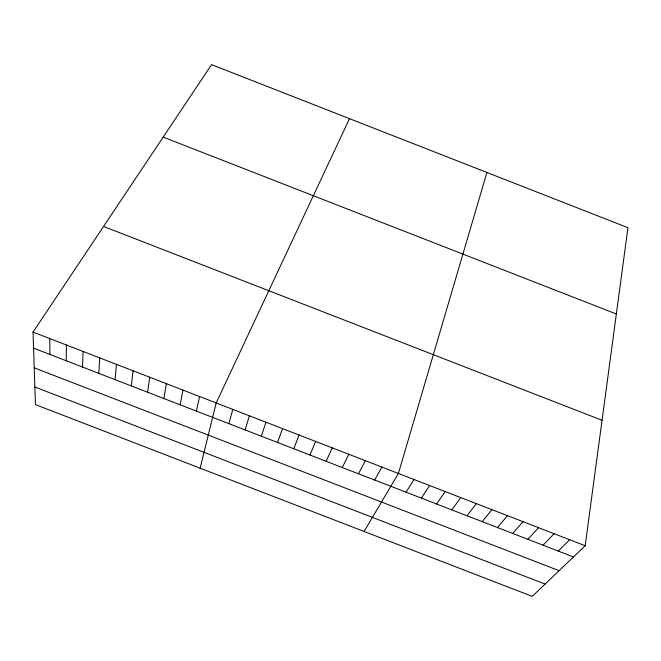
<?xml version="1.0" encoding="UTF-8"?>
<svg xmlns="http://www.w3.org/2000/svg" width="661" height="661" viewBox="0 0 661 661"><rect width="100%" height="100%" fill="white"/><g stroke="black" fill="none" stroke-linecap="round" stroke-linejoin="round"><path stroke-width="0.99" d="M66.199 360.749L66.414 345.001M82.501 367.053L83.088 351.454M98.795 373.358L99.753 357.898M115.08 379.654L116.41 364.343M131.357 385.95L133.059 370.788M585.183 545.738L627.95 227.698L211.553 64.638L33.05 332.095L35.438 404.615L532.245 596.362L585.183 545.738L33.05 332.095M147.626 392.246L149.7 377.224M163.895 398.533L166.332 383.661M180.147 404.821L182.957 390.097M196.4 411.101L199.581 396.526M200.143 468.186L216.188 402.954L349.495 118.658M228.871 423.66L232.788 409.382M486.917 172.471L398.401 473.466L364.104 531.461M245.099 429.939L249.387 415.802M261.318 436.21L265.97 422.222M277.529 442.482L282.553 428.634M293.74 448.745L299.127 435.045M309.935 455.008L315.694 441.457M326.129 461.271L332.252 447.869M342.307 467.534L348.801 454.272M358.485 473.788L365.343 460.667M374.655 480.043L381.876 467.071M406.077 492.189L414.001 479.498M421.321 498.088L429.6 485.538M436.566 503.988L445.183 491.569M451.81 509.879L460.767 497.601M467.038 515.77L476.341 503.624M482.266 521.653L491.916 509.648M497.477 527.544L507.474 515.671M512.696 533.427L523.025 521.686M527.899 539.302L538.575 527.701M543.094 545.185L554.116 533.716M558.289 551.059L569.65 539.731M34.223 367.83L559.107 570.683M34.859 387.007L545.11 584.068M33.579 348.132L573.475 556.934M163.184 137.108L616.341 313.992M103.546 226.467L602.055 420.28M49.74 338.548L49.897 354.445"/></g></svg>
